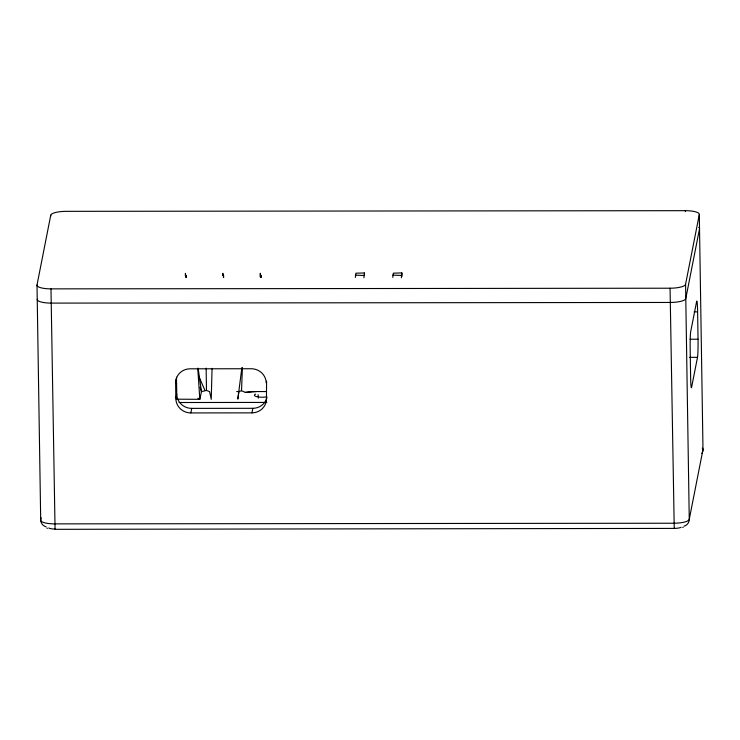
<?xml version="1.0" encoding="UTF-8"?>
<svg xmlns="http://www.w3.org/2000/svg" width="740" height="740" viewBox="0 0 740 740"><rect width="100%" height="100%" fill="white"/><g stroke="black" fill="none" stroke-linecap="round" stroke-linejoin="round"><path stroke-width="1.11" d="M212.075 368.307L211.233 399.313L209.577 391.608L206.488 390.452L201.465 391.617L199.809 399.322L176.74 399.184M185.352 275.65L185.426 273.338L185.611 275.613M222.786 275.613L222.86 273.3L223.045 275.576M260.184 276.723L260.295 273.264L260.563 276.677M256.299 391.562L245.329 392.385L241.527 390.72L242.387 367.734M185.981 277.593L186.092 275.298L186.24 277.593M223.415 277.555L223.526 275.262L223.674 277.555M260.85 277.519L260.961 275.225L261.109 277.519M265.799 402.606L265.984 400.349M241.878 367.614L237.836 399.091L238.9 391.58L241.527 390.72M46.148 526.852A7.382 7.113 11.1 0 1 40.7 520.016L37.009 285.002L50.745 215.22A14.763 3.866 -0.9 0 1 66.249 211.335L685.323 210.678A14.763 3.866 -0.9 0 1 699.3 214.544L702.991 449.55L689.255 519.332A7.382 7.113 11.1 0 1 684.019 526.186M41.144 517.769L40.7 520.016A14.763 3.866 -0.9 0 0 54.677 523.874L673.752 523.226A14.763 3.866 -0.9 0 0 689.255 519.332L685.564 284.327L699.3 214.544M266.825 396.788L266.465 398.61A14.763 14.227 11.1 0 1 251.952 412.865L190.818 412.929A14.763 14.227 11.1 0 1 175.852 398.703L175.611 383.061L176.499 378.51A14.763 14.227 11.1 0 1 176.546 377.233M175.852 398.703L176.749 394.152L176.499 378.51M190.818 412.929L191.715 408.378A14.763 14.227 11.1 0 1 176.749 394.152M251.952 412.865L252.849 408.314A14.763 14.227 11.1 0 0 266.853 397.972M266.465 398.61L266.576 381.146M697.505 357.337L691.604 387.279A14.763 0.795 89.9 0 1 690.614 376.91L690.189 349.576A14.763 0.795 89.9 0 1 690.725 331.455L696.627 301.513A14.763 0.795 89.9 0 1 697.607 311.882L698.042 339.216A14.763 0.795 89.9 0 1 697.505 357.337L689.486 357.346M363.904 277.796L364.441 272.968L355.931 273.199L355.339 277.463M401.348 277.759L401.885 272.93L393.365 273.162L392.774 277.417M681.096 527.305A7.382 1.933 -0.9 0 1 674.242 528.406L55.065 529.322L50.986 288.868A14.763 3.866 -0.9 0 1 37.009 285.002M674.242 528.406L670.061 288.212A14.763 3.866 -0.9 0 0 685.564 284.327M682.715 527.435L683.26 527.213M245.329 392.385L252.507 391.571L266.317 391.553M50.986 288.868L670.061 288.212M694.176 311.882L697.607 311.882M690.032 339.225L698.042 339.216M236.708 391.58L238.9 391.58M179.043 402.514L266.807 402.421M191.715 408.378L252.849 408.314M392.764 275.114L401.284 275.456M355.329 275.151L363.849 275.493M46.87 528.101L47.416 528.314M197.894 398.194L199.809 399.322L197.765 368.326M198.514 375.781L205.008 390.452M200.096 387.27L201.465 391.617L198.107 368.196M258.094 394.697L258.482 398.092M401.885 272.93L401.968 276.371M364.441 272.968L364.506 275.262M685.323 210.678L685.332 211.575M206.136 368.104L206.488 390.452M50.745 215.22L50.764 216.117M698.773 227.356A14.763 3.866 -0.9 0 1 699.522 228.79L685.786 298.562A14.763 3.866 -0.9 0 1 670.283 302.457L51.208 303.104A14.763 3.866 -0.9 0 1 37.231 299.247M175.611 383.061A14.763 14.227 11.1 0 1 190.125 368.807L251.258 368.742A14.763 14.227 11.1 0 1 266.215 382.969M702.241 448.125A14.763 3.866 -0.9 0 1 702.991 449.55A7.382 7.113 11.1 0 1 701.853 453.454M55.167 529.063A7.382 1.933 -0.9 0 1 48.748 527.971M265.891 396.982A8.121 2.127 -0.9 0 1 256.502 396.603A8.121 2.127 -0.9 0 1 255.531 394.115"/></g></svg>
